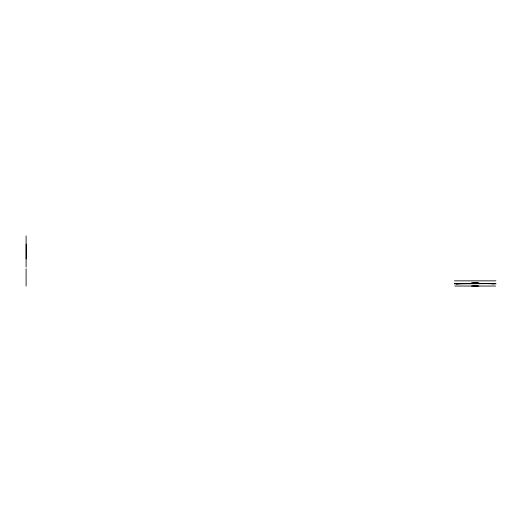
<?xml version="1.0" encoding="UTF-8"?>
<svg xmlns="http://www.w3.org/2000/svg" width="522" height="522" viewBox="0 0 522 522"><rect width="100%" height="100%" fill="white"/><g stroke="black" fill="none" stroke-linecap="round" stroke-linejoin="round"><path stroke-width="0.78" d="M473.969 285.691L473.95 286.036L472.997 285.691M474.152 286.03L474.152 285.691M474.374 286.03L474.374 285.691M474.557 286.03L474.557 285.691M474.779 286.03L474.779 285.691M474.968 286.03L474.968 285.691M475.19 286.03L475.19 285.691M475.372 286.03L475.372 285.691M475.594 286.03L475.594 285.691M475.783 286.03L475.783 285.691M476.005 286.03L476.005 285.691M476.188 285.691L477.349 286.03L477.349 285.691M476.397 286.03L476.397 285.691M454.447 283.59L457.898 283.446M454.447 280.856L495.9 280.856M471.373 283.27L478.974 283.27M454.447 283.896L495.9 283.59M454.747 286.036L495.6 286.036M471.373 286.056L478.974 286.056M492.448 283.446L495.9 283.896M478.974 283.348L478.974 282.911L471.373 282.944L471.373 283.348M477.349 283.335L477.349 282.598L472.997 282.611L472.997 283.335M477.004 282.598L477.004 283.165M26.204 244.048L26.204 258.938M26.1 235.944L26.1 267.036M26.1 268.765L26.1 286.036M461.096 283.446L456.176 283.896A413.143 413.143 0 0 1 494.171 283.896L489.251 283.446L461.096 283.446"/></g></svg>
